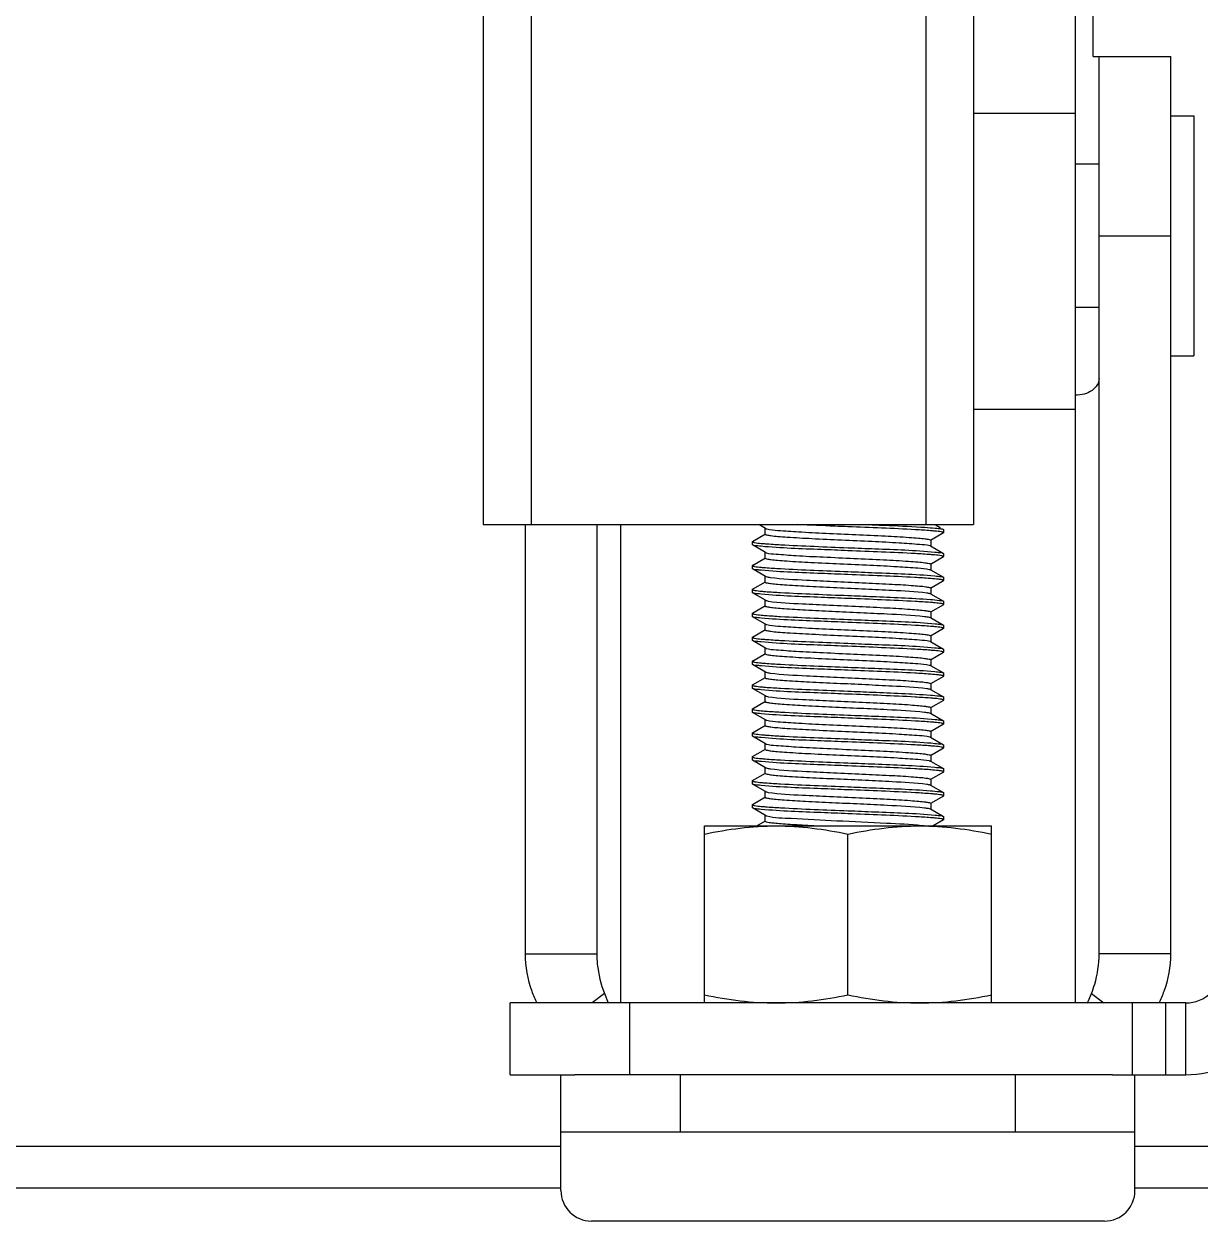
# Model space of a CAD drawing. Extents: x 27938 to 1507990, y 110129 to 923079.
# Drawn here: x 483869 to 484673, y 365595 to 366413 of the extents above; entities that cross this region are included whole.
import ezdxf

# ---------------------------------------------------------------- set-up
doc = ezdxf.new("R2010")
doc.units = 0
doc.header["$LTSCALE"] = 1000
doc.header["$MEASUREMENT"] = 0

msp = doc.modelspace()

# ---------------------------------------------------------------- linework, layer by layer
for p, q in [((484599.92, 366391), (484599.92, 369059.47)), ((484182.87, 368785.73), (484182.87, 366070.82)), ((484215.58, 368785.73), (484215.58, 366070.82)), ((484485.44, 368785.73), (484485.44, 366070.82)), ((484518.15, 368785.73), (484518.15, 366070.82)), ((484587.66, 366632.63), (484587.66, 365743.72)), ((484599.92, 366391), (484653.08, 366391)), ((484604.01, 365777.24), (484604.01, 366391)), ((484653.08, 365777.24), (484653.08, 366391)), ((484518.15, 366352.18), (484587.66, 366352.18)), ((484653.08, 366350.42), (484668.91, 366350.42)), ((484668.91, 366350.42), (484668.91, 366186.25)), ((484604.01, 366317.4), (484587.66, 366317.4)), ((484604.01, 366268.33), (484653.08, 366268.33)), ((484604.01, 366219.27), (484587.66, 366219.27)), ((484653.08, 366186.25), (484668.91, 366186.25)), ((484518.15, 366149.76), (484587.66, 366149.76)), ((484182.87, 366070.82), (484518.15, 366070.82)), ((484211.49, 366070.82), (484211.49, 365777.24)), ((484260.55, 366070.82), (484260.55, 365777.24)), ((484276.91, 365743.72), (484276.91, 366070.82)), ((484375.89, 366068.16), (484371.3, 366070.82)), ((484375.71, 366064.28), (484375.71, 366068.37)), ((484497.55, 366065.12), (484488.67, 366059.98)), ((484491.85, 366070.82), (484495.56, 366068.67)), ((484497.55, 366067.52), (484497.7, 366067.34)), ((484497.55, 366065.12), (484497.7, 366065.3)), ((484497.7, 366067.34), (484497.7, 366065.3)), ((484367.02, 366059.35), (484366.86, 366059.17)), ((484366.86, 366059.17), (484366.86, 366057.12)), ((484367.02, 366056.94), (484366.86, 366057.12)), ((484367.02, 366059.35), (484375.89, 366064.49)), ((484375.89, 366051.81), (484367.02, 366056.94)), ((484488.85, 366060.19), (484488.85, 366056.1)), ((484375.71, 366047.92), (484375.71, 366052.01)), ((484375.89, 366051.81), (484376.22, 366051.66)), ((484488.67, 366056.31), (484497.55, 366051.17)), ((484497.55, 366048.77), (484488.67, 366043.63)), ((484497.55, 366051.17), (484497.7, 366050.99)), ((484497.55, 366048.77), (484497.7, 366048.95)), ((484497.7, 366050.99), (484497.7, 366048.95)), ((484367.02, 366042.99), (484366.86, 366042.81)), ((484366.86, 366042.81), (484366.86, 366040.77)), ((484367.02, 366040.59), (484366.86, 366040.77)), ((484367.02, 366042.99), (484375.89, 366048.13)), ((484375.89, 366035.45), (484367.02, 366040.59)), ((484488.85, 366043.83), (484488.85, 366039.75)), ((484375.71, 366031.57), (484375.71, 366035.66)), ((484488.84, 366033.96), (484488.38, 366034)), ((484488.67, 366039.95), (484497.55, 366034.81)), ((484497.55, 366032.41), (484488.67, 366027.27)), ((484497.55, 366034.81), (484497.7, 366034.63)), ((484497.55, 366032.41), (484497.7, 366032.59)), ((484497.7, 366034.63), (484497.7, 366032.59)), ((484367.02, 366026.64), (484366.86, 366026.46)), ((484366.86, 366026.46), (484366.86, 366024.41)), ((484367.02, 366024.23), (484366.86, 366024.41)), ((484367.02, 366026.64), (484375.89, 366031.78)), ((484375.89, 366019.09), (484367.02, 366024.23)), ((484488.85, 366027.48), (484488.85, 366023.39)), ((484375.71, 366015.21), (484375.71, 366019.3)), ((484488.67, 366023.6), (484497.55, 366018.46)), ((484497.55, 366016.06), (484488.67, 366010.92)), ((484497.55, 366018.46), (484497.7, 366018.28)), ((484497.55, 366016.06), (484497.7, 366016.24)), ((484497.7, 366018.28), (484497.7, 366016.24)), ((484367.02, 366010.28), (484366.86, 366010.1)), ((484366.86, 366010.1), (484366.86, 366008.06)), ((484367.02, 366007.88), (484366.86, 366008.06)), ((484367.02, 366010.28), (484375.89, 366015.42)), ((484375.89, 366002.74), (484367.02, 366007.88)), ((484488.85, 366011.12), (484488.85, 366007.04)), ((484375.71, 365998.86), (484375.71, 366002.95)), ((484488.42, 366007.36), (484488.67, 366007.24)), ((484488.67, 366007.24), (484497.55, 366002.1)), ((484497.55, 365999.7), (484488.67, 365994.56)), ((484497.55, 366002.1), (484497.7, 366001.92)), ((484497.55, 365999.7), (484497.7, 365999.88)), ((484497.7, 366001.92), (484497.7, 365999.88)), ((484367.02, 365993.93), (484366.86, 365993.75)), ((484366.86, 365993.75), (484366.86, 365991.7)), ((484367.02, 365991.52), (484366.86, 365991.7)), ((484367.02, 365993.93), (484375.89, 365999.07)), ((484375.89, 365986.38), (484367.02, 365991.52)), ((484488.85, 365994.77), (484488.85, 365990.68)), ((484375.71, 365982.5), (484375.71, 365986.59)), ((484375.89, 365986.38), (484376.22, 365986.24)), ((484488.67, 365990.89), (484497.55, 365985.75)), ((484497.55, 365983.35), (484488.67, 365978.21)), ((484497.55, 365985.75), (484497.7, 365985.57)), ((484497.55, 365983.35), (484497.7, 365983.53)), ((484497.7, 365985.57), (484497.7, 365983.53)), ((484367.02, 365977.57), (484366.86, 365977.39)), ((484366.86, 365977.39), (484366.86, 365975.35)), ((484367.02, 365975.17), (484366.86, 365975.35)), ((484367.02, 365977.57), (484375.89, 365982.71)), ((484375.89, 365970.03), (484367.02, 365975.17)), ((484488.85, 365978.41), (484488.85, 365974.33)), ((484375.71, 365966.15), (484375.71, 365970.24)), ((484488.84, 365968.54), (484488.38, 365968.58)), ((484488.67, 365974.53), (484497.55, 365969.39)), ((484497.55, 365966.99), (484488.67, 365961.85)), ((484497.55, 365969.39), (484497.7, 365969.21)), ((484497.55, 365966.99), (484497.7, 365967.17)), ((484497.7, 365969.21), (484497.7, 365967.17)), ((484367.02, 365961.22), (484366.86, 365961.04)), ((484366.86, 365961.04), (484366.86, 365958.99)), ((484367.02, 365958.81), (484366.86, 365958.99)), ((484367.02, 365961.22), (484375.89, 365966.35)), ((484375.89, 365953.67), (484367.02, 365958.81)), ((484488.85, 365962.06), (484488.85, 365957.97)), ((484375.71, 365949.79), (484375.71, 365953.88)), ((484488.67, 365958.18), (484497.55, 365953.04)), ((484497.55, 365950.64), (484488.67, 365945.5)), ((484497.55, 365953.04), (484497.7, 365952.86)), ((484497.55, 365950.64), (484497.7, 365950.82)), ((484497.7, 365952.86), (484497.7, 365950.82)), ((484367.02, 365944.86), (484366.86, 365944.68)), ((484366.86, 365944.68), (484366.86, 365942.64)), ((484367.02, 365942.46), (484366.86, 365942.64)), ((484367.02, 365944.86), (484375.89, 365950)), ((484375.89, 365937.32), (484367.02, 365942.46)), ((484488.85, 365945.7), (484488.85, 365941.62)), ((484375.71, 365933.44), (484375.71, 365937.53)), ((484488.42, 365941.94), (484488.67, 365941.82)), ((484488.67, 365941.82), (484497.55, 365936.68)), ((484497.55, 365934.28), (484488.67, 365929.14)), ((484497.55, 365936.68), (484497.7, 365936.5)), ((484497.55, 365934.28), (484497.7, 365934.46)), ((484497.7, 365936.5), (484497.7, 365934.46)), ((484367.02, 365928.51), (484366.86, 365928.33)), ((484366.86, 365928.33), (484366.86, 365926.28)), ((484367.02, 365926.1), (484366.86, 365926.28)), ((484367.02, 365928.51), (484375.89, 365933.64)), ((484375.89, 365920.96), (484367.02, 365926.1)), ((484488.85, 365929.35), (484488.85, 365925.26)), ((484375.71, 365917.08), (484375.71, 365921.17)), ((484375.89, 365920.96), (484376.22, 365920.82)), ((484488.67, 365925.47), (484497.55, 365920.33)), ((484497.55, 365917.93), (484488.67, 365912.79)), ((484497.55, 365920.33), (484497.7, 365920.15)), ((484497.55, 365917.93), (484497.7, 365918.1)), ((484497.7, 365920.15), (484497.7, 365918.1)), ((484367.02, 365912.15), (484366.86, 365911.97)), ((484366.86, 365911.97), (484366.86, 365909.93)), ((484367.02, 365909.75), (484366.86, 365909.93)), ((484367.02, 365912.15), (484375.89, 365917.29)), ((484375.89, 365904.61), (484367.02, 365909.75)), ((484488.85, 365912.99), (484488.85, 365908.91)), ((484375.71, 365900.73), (484375.71, 365904.82)), ((484488.84, 365903.12), (484488.38, 365903.16)), ((484488.67, 365909.11), (484497.55, 365903.97)), ((484497.55, 365901.57), (484488.67, 365896.43)), ((484497.55, 365903.97), (484497.7, 365903.79)), ((484497.55, 365901.57), (484497.7, 365901.75)), ((484497.7, 365903.79), (484497.7, 365901.75)), ((484367.02, 365895.8), (484366.86, 365895.62)), ((484366.86, 365895.62), (484366.86, 365893.57)), ((484367.02, 365893.39), (484366.86, 365893.57)), ((484367.02, 365895.8), (484375.89, 365900.93)), ((484375.89, 365888.25), (484367.02, 365893.39)), ((484488.85, 365896.64), (484488.85, 365892.55)), ((484375.71, 365884.37), (484375.71, 365888.46)), ((484488.67, 365892.76), (484497.55, 365887.62)), ((484497.55, 365885.22), (484488.67, 365880.08)), ((484497.55, 365887.62), (484497.7, 365887.44)), ((484497.55, 365885.22), (484497.7, 365885.39)), ((484497.7, 365887.44), (484497.7, 365885.39)), ((484367.02, 365879.44), (484366.86, 365879.26)), ((484366.86, 365879.26), (484366.86, 365877.22)), ((484367.02, 365877.04), (484366.86, 365877.22)), ((484367.02, 365879.44), (484375.89, 365884.58)), ((484375.89, 365871.9), (484367.02, 365877.04)), ((484488.42, 365876.52), (484488.67, 365876.4)), ((484488.85, 365880.28), (484488.85, 365876.2)), ((484375.71, 365868.02), (484375.71, 365872.11)), ((484488.67, 365876.4), (484497.55, 365871.26)), ((484497.55, 365868.86), (484490.44, 365864.75)), ((484497.55, 365871.26), (484497.7, 365871.08)), ((484497.55, 365868.86), (484497.7, 365869.04)), ((484497.7, 365871.08), (484497.7, 365869.04)), ((484334.15, 365743.72), (484334.15, 365864.75)), ((484334.15, 365864.75), (484530.41, 365864.75)), ((484369.89, 365864.75), (484375.89, 365868.22)), ((484530.41, 365743.72), (484530.41, 365864.75)), ((484432.28, 365749.24), (484432.28, 365859.22)), ((484211.49, 365777.24), (484260.55, 365777.24)), ((484653.08, 365777.24), (484604.01, 365777.24)), ((484265.77, 365750.19), (484257.26, 365743.72)), ((484265.77, 365750.19), (484268.38, 365743.68)), ((484596.18, 365743.67), (484598.79, 365750.19)), ((484598.79, 365750.19), (484607.3, 365743.72)), ((484201.27, 365694.65), (484201.27, 365743.72)), ((484663.3, 365743.72), (484201.27, 365743.72)), ((484283.04, 365694.65), (484283.04, 365743.72)), ((484626.83, 365694.65), (484626.83, 365743.72)), ((484649.57, 365694.65), (484649.57, 365743.72)), ((484663.3, 365694.65), (484663.3, 365743.72)), ((484201.27, 365694.65), (484245.44, 365694.65)), ((484236.02, 365645.59), (484236.02, 365694.65)), ((484236.02, 365615.36), (484236.02, 365694.65)), ((484613.29, 365694.65), (484245.44, 365694.65)), ((484317.8, 365655.42), (484317.8, 365694.65)), ((484546.77, 365655.42), (484546.77, 365694.65)), ((484613.29, 365694.65), (484663.3, 365694.65)), ((484628.54, 365645.59), (484628.54, 365694.65)), ((484628.54, 365615.36), (484628.54, 365694.65)), ((484628.54, 365655.42), (484236.02, 365655.42)), ((484236.02, 365645.59), (478689.42, 365645.59)), ((484841.45, 365645.59), (484628.54, 365645.59)), ((484236.02, 365616.97), (478689.42, 365616.97)), ((484841.45, 365616.97), (484628.54, 365616.97)), ((484607.72, 365594.54), (484256.84, 365594.54))]:
    msp.add_line(p, q)
for centre, radius, start, end in [((484474.71, 365886.46), 180.76, 84.57757, 85.54792), ((484390.28, 366243.18), 185.95, 264.66273, 265.54279), ((484377.45, 366055.24), 3.78, 250.95613, 252.09071), ((484474.35, 365865.79), 185.09, 84.64983, 85.5433), ((484390.08, 366224.36), 183.48, 264.62433, 265.54382), ((484485.75, 366031.71), 8.78, 75.6696, 76.53963), ((484390.62, 366214.5), 190, 264.72681, 265.54051), ((484474.82, 365838.71), 179.44, 84.55144, 85.55335), ((484390.25, 366193.69), 185.52, 264.65689, 265.54292), ((484474.71, 365821.04), 180.76, 84.57757, 85.54792), ((484390.28, 366177.76), 185.95, 264.66273, 265.54279), ((484377.45, 365989.82), 3.78, 250.95613, 252.09071), ((484474.35, 365800.37), 185.09, 84.64983, 85.5433), ((484390.08, 366158.94), 183.48, 264.62433, 265.54382), ((484485.75, 365966.29), 8.78, 75.6696, 76.53963), ((484390.62, 366149.08), 190, 264.72681, 265.54051), ((484474.82, 365773.29), 179.44, 84.55144, 85.55335), ((484390.25, 366128.27), 185.52, 264.65689, 265.54292), ((484474.71, 365755.62), 180.76, 84.57757, 85.54792), ((484390.28, 366112.34), 185.95, 264.66273, 265.54279), ((484377.45, 365924.4), 3.78, 250.95613, 252.09071), ((484474.35, 365734.95), 185.09, 84.64983, 85.5433), ((484390.08, 366093.52), 183.48, 264.62433, 265.54382), ((484485.75, 365900.87), 8.78, 75.6696, 76.53963), ((484390.62, 366083.66), 190, 264.72681, 265.54051), ((484474.82, 365707.87), 179.44, 84.55144, 85.55335), ((484390.25, 366062.85), 185.52, 264.65689, 265.54292), ((484474.71, 365690.2), 180.76, 84.57757, 85.54792), ((484663.3, 365768.25), 24.53, 270, 315), ((484663.3, 365768.25), 73.6, 270, 315), ((484256.84, 365615.36), 20.82, 180, 270), ((484607.72, 365615.36), 20.82, 270, 0)]:
    msp.add_arc(centre, radius, start, end)
for points, knots in [([(484604.01, 366170.85), (484604.01, 366169.32), (484603.01, 366166.03), (484599.2, 366162.26), (484593.85, 366159.84), (484589.76, 366159.29), (484587.66, 366159.29)], [0, 0, 0, 0, 0.209483, 0.444656, 0.71201, 1, 1, 1, 1]), ([(484375.89, 366068.16), (484376, 366068.1), (484376.3, 366067.99), (484376.6, 366067.91), (484376.77, 366067.86)], [0, 0, 0, 0, 0.406881, 1, 1, 1, 1]), ([(484376.77, 366067.86), (484379.27, 366067.27), (484386.57, 366066.76), (484400, 366065.78), (484417.79, 366064.95), (484437.52, 366064.04), (484456.5, 366063.14), (484470.84, 366062.39), (484479.8, 366061.68), (484484.67, 366061.29), (484486.97, 366060.77), (484488.85, 366060.55), (484488.85, 366060.19)], [0, 0, 0, 0, 0.068576, 0.194029, 0.359725, 0.543506, 0.720761, 0.867753, 0.923531, 0.964877, 0.99049, 1, 1, 1, 1]), ([(484432.28, 366069.39), (484429.3, 366069.51), (484417.9, 366069.96), (484406.5, 366070.43), (484398.09, 366070.82)], [0, 0, 0, 0, 0.261917, 1, 1, 1, 1]), ([(484488.75, 366066.68), (484485.28, 366066.95), (484466.47, 366068.09), (484447.64, 366068.78), (484432.28, 366069.39)], [0, 0, 0, 0, 0.184493, 1, 1, 1, 1]), ([(484447.58, 366070.82), (484450.84, 366070.69), (484462.37, 366070.2), (484473.89, 366069.69), (484482.13, 366069.18)], [0, 0, 0, 0, 0.283518, 1, 1, 1, 1]), ([(484482.13, 366069.18), (484483.08, 366069.12), (484486.32, 366068.91), (484489.57, 366068.67), (484491.86, 366068.45)], [0, 0, 0, 0, 0.290406, 1, 1, 1, 1]), ([(484497.03, 366065.67), (484496.76, 366065.75), (484495.03, 366066.1), (484493.27, 366066.27), (484491.8, 366066.42)], [0, 0, 0, 0, 0.160696, 1, 1, 1, 1]), ([(484491.86, 366068.45), (484492.59, 366068.38), (484494.46, 366068.12), (484496.51, 366068.12), (484497.55, 366067.52)], [0, 0, 0, 0, 0.378482, 1, 1, 1, 1]), ([(484497.7, 366065.3), (484497.7, 366065.38), (484497.43, 366065.56), (484497.2, 366065.63), (484497.03, 366065.67)], [0, 0, 0, 0, 0.318595, 1, 1, 1, 1]), ([(484366.86, 366059.17), (484366.86, 366059.08), (484367.17, 366058.89), (484367.42, 366058.82), (484367.61, 366058.77)], [0, 0, 0, 0, 0.314295, 1, 1, 1, 1]), ([(484372.89, 366056), (484372.14, 366056.07), (484370.2, 366056.34), (484368.08, 366056.33), (484367.02, 366056.94)], [0, 0, 0, 0, 0.379133, 1, 1, 1, 1]), ([(484367.61, 366058.77), (484367.9, 366058.7), (484369.68, 366058.35), (484371.48, 366058.17), (484372.99, 366058.03)], [0, 0, 0, 0, 0.163341, 1, 1, 1, 1]), ([(484375.72, 366064.28), (484375.72, 366063.91), (484377.64, 366063.69), (484380, 366063.16), (484384.99, 366062.77), (484394.16, 366062.05), (484408.79, 366061.29), (484428.09, 366060.38), (484448.01, 366059.45), (484465.79, 366058.64), (484478.87, 366057.59), (484485.9, 366057.18), (484488.17, 366056.5)], [0, 0, 0, 0, 0.009703, 0.035887, 0.07813, 0.135078, 0.284815, 0.464601, 0.649729, 0.81476, 0.937049, 1, 1, 1, 1]), ([(484375.83, 366057.79), (484379.3, 366057.52), (484398.1, 366056.38), (484416.93, 366055.69), (484432.28, 366055.08)], [0, 0, 0, 0, 0.184553, 1, 1, 1, 1]), ([(484432.28, 366053.03), (484426.16, 366053.28), (484406.36, 366054.12), (484386.52, 366054.7), (484372.89, 366056)], [0, 0, 0, 0, 0.309073, 1, 1, 1, 1]), ([(484376.29, 366051.64), (484378.48, 366050.93), (484385.43, 366050.57), (484398.39, 366049.48), (484416.16, 366048.69), (484436.13, 366047.75), (484455.53, 366046.84), (484470.26, 366046.07), (484479.49, 366045.35), (484484.53, 366044.96), (484486.9, 366044.42), (484488.85, 366044.2), (484488.85, 366043.83)], [0, 0, 0, 0, 0.061098, 0.182334, 0.347135, 0.532706, 0.713328, 0.863975, 0.921317, 0.963856, 0.990226, 1, 1, 1, 1]), ([(484432.28, 366055.08), (484438.43, 366054.83), (484458.27, 366053.99), (484478.14, 366053.41), (484491.8, 366052.1)], [0, 0, 0, 0, 0.309586, 1, 1, 1, 1]), ([(484488.73, 366050.32), (484485.27, 366050.6), (484466.46, 366051.73), (484447.63, 366052.42), (484432.28, 366053.03)], [0, 0, 0, 0, 0.184541, 1, 1, 1, 1]), ([(484488.17, 366056.5), (484488.27, 366056.48), (484488.44, 366056.42), (484488.6, 366056.35), (484488.67, 366056.31)], [0, 0, 0, 0, 0.569522, 1, 1, 1, 1]), ([(484496.98, 366049.33), (484496.69, 366049.41), (484494.92, 366049.76), (484493.12, 366049.94), (484491.61, 366050.08)], [0, 0, 0, 0, 0.16229, 1, 1, 1, 1]), ([(484491.8, 366052.1), (484492.53, 366052.03), (484494.43, 366051.77), (484496.5, 366051.77), (484497.55, 366051.17)], [0, 0, 0, 0, 0.378727, 1, 1, 1, 1]), ([(484497.7, 366048.95), (484497.7, 366049.03), (484497.41, 366049.22), (484497.16, 366049.28), (484496.98, 366049.33)], [0, 0, 0, 0, 0.315177, 1, 1, 1, 1]), ([(484366.86, 366042.81), (484366.86, 366042.73), (484367.12, 366042.55), (484367.35, 366042.49), (484367.51, 366042.44)], [0, 0, 0, 0, 0.319254, 1, 1, 1, 1]), ([(484373.16, 366039.62), (484372.37, 366039.69), (484370.35, 366039.97), (484368.13, 366039.94), (484367.02, 366040.59)], [0, 0, 0, 0, 0.380051, 1, 1, 1, 1]), ([(484367.51, 366042.44), (484367.79, 366042.37), (484369.57, 366042), (484371.37, 366041.83), (484372.89, 366041.69)], [0, 0, 0, 0, 0.159053, 1, 1, 1, 1]), ([(484375.72, 366047.92), (484375.71, 366047.57), (484377.59, 366047.34), (484379.89, 366046.82), (484384.77, 366046.43), (484393.73, 366045.73), (484408.07, 366044.97), (484427.05, 366044.07), (484446.79, 366043.16), (484464.58, 366042.33), (484478, 366041.36), (484485.3, 366040.85), (484487.79, 366040.25)], [0, 0, 0, 0, 0.009517, 0.035128, 0.076492, 0.132277, 0.279305, 0.456588, 0.640385, 0.806077, 0.931494, 1, 1, 1, 1]), ([(484375.82, 366041.43), (484379.29, 366041.16), (484398.1, 366040.02), (484416.93, 366039.33), (484432.28, 366038.72)], [0, 0, 0, 0, 0.184509, 1, 1, 1, 1]), ([(484487.92, 366040.22), (484488.07, 366040.18), (484488.33, 366040.11), (484488.57, 366040.01), (484488.67, 366039.95)], [0, 0, 0, 0, 0.585672, 1, 1, 1, 1]), ([(484432.28, 366036.68), (484426.21, 366036.92), (484406.5, 366037.76), (484386.76, 366038.35), (484373.16, 366039.62)], [0, 0, 0, 0, 0.307895, 1, 1, 1, 1]), ([(484375.89, 366035.45), (484376.03, 366035.37), (484377.08, 366035.01), (484378.18, 366034.88), (484379.13, 366034.75)], [0, 0, 0, 0, 0.140461, 1, 1, 1, 1]), ([(484379.13, 366034.75), (484387.36, 366033.64), (484401.86, 366033.08), (484422.85, 366031.98), (484441.72, 366031.15), (484459.4, 366030.28), (484472.56, 366029.56), (484480.7, 366028.89), (484485.09, 366028.52), (484487.18, 366028.04), (484488.85, 366027.8), (484488.85, 366027.48)], [0, 0, 0, 0, 0.226556, 0.394464, 0.573122, 0.741029, 0.877994, 0.929534, 0.967621, 0.99116, 1, 1, 1, 1]), ([(484432.28, 366038.72), (484438.39, 366038.48), (484458.17, 366037.64), (484477.98, 366037.05), (484491.61, 366035.77)], [0, 0, 0, 0, 0.308784, 1, 1, 1, 1]), ([(484488.38, 366034), (484484.91, 366034.27), (484466.22, 366035.39), (484447.51, 366036.07), (484432.28, 366036.68)], [0, 0, 0, 0, 0.186017, 1, 1, 1, 1]), ([(484495.45, 366033.28), (484495.03, 366033.34), (484492.83, 366033.63), (484490.63, 366033.82), (484488.84, 366033.96)], [0, 0, 0, 0, 0.190958, 1, 1, 1, 1]), ([(484491.61, 366035.77), (484492.37, 366035.7), (484494.33, 366035.42), (484496.47, 366035.44), (484497.55, 366034.81)], [0, 0, 0, 0, 0.379378, 1, 1, 1, 1]), ([(484497.7, 366032.59), (484497.7, 366032.66), (484496.94, 366033.21), (484496.16, 366033.17), (484495.45, 366033.28)], [0, 0, 0, 0, 0.092798, 1, 1, 1, 1]), ([(484366.86, 366026.46), (484366.86, 366026.36), (484367.18, 366026.17), (484367.43, 366026.11), (484367.63, 366026.06)], [0, 0, 0, 0, 0.312916, 1, 1, 1, 1]), ([(484372.97, 366023.28), (484372.21, 366023.35), (484370.25, 366023.63), (484368.1, 366023.61), (484367.02, 366024.23)], [0, 0, 0, 0, 0.379419, 1, 1, 1, 1]), ([(484367.63, 366026.06), (484367.93, 366025.98), (484369.75, 366025.62), (484371.61, 366025.45), (484373.16, 366025.31)], [0, 0, 0, 0, 0.163149, 1, 1, 1, 1]), ([(484375.71, 366031.57), (484375.71, 366031.55), (484375.72, 366031.51), (484375.74, 366031.48), (484375.76, 366031.47)], [0, 0, 0, 0, 0.463467, 1, 1, 1, 1]), ([(484375.76, 366031.47), (484376.04, 366031.13), (484377.63, 366030.95), (484380.38, 366030.43), (484384.93, 366030.06), (484393.55, 366029.39), (484406.98, 366028.67), (484424.93, 366027.8), (484443.78, 366026.98), (484464.28, 366025.86), (484478.31, 366025.38), (484486.15, 366024.2)], [0, 0, 0, 0, 0.011937, 0.038615, 0.07957, 0.133598, 0.274096, 0.443272, 0.620779, 0.785256, 1, 1, 1, 1]), ([(484375.85, 366025.08), (484379.31, 366024.8), (484398.12, 366023.67), (484416.94, 366022.98), (484432.28, 366022.37)], [0, 0, 0, 0, 0.184619, 1, 1, 1, 1]), ([(484486.15, 366024.2), (484486.45, 366024.15), (484487.3, 366024), (484488.18, 366023.88), (484488.67, 366023.6)], [0, 0, 0, 0, 0.353551, 1, 1, 1, 1]), ([(484432.28, 366020.32), (484426.18, 366020.57), (484406.4, 366021.41), (484386.6, 366021.99), (484372.97, 366023.28)], [0, 0, 0, 0, 0.308711, 1, 1, 1, 1]), ([(484375.89, 366019.09), (484376.11, 366018.97), (484376.75, 366018.79), (484377.38, 366018.66), (484377.79, 366018.6)], [0, 0, 0, 0, 0.374139, 1, 1, 1, 1]), ([(484377.79, 366018.6), (484385.5, 366017.27), (484399.59, 366016.91), (484420.29, 366015.72), (484439.63, 366014.89), (484457.96, 366014), (484471.71, 366013.26), (484480.26, 366012.58), (484484.89, 366012.19), (484487.07, 366011.7), (484488.85, 366011.46), (484488.85, 366011.12)], [0, 0, 0, 0, 0.210773, 0.377666, 0.558838, 0.731273, 0.873076, 0.926648, 0.966309, 0.990838, 1, 1, 1, 1]), ([(484432.28, 366022.37), (484437.88, 366022.15), (484456.67, 366021.37), (484475.48, 366020.7), (484488.65, 366019.67)], [0, 0, 0, 0, 0.297814, 1, 1, 1, 1]), ([(484488.74, 366017.61), (484485.27, 366017.89), (484466.46, 366019.02), (484447.63, 366019.71), (484432.28, 366020.32)], [0, 0, 0, 0, 0.184504, 1, 1, 1, 1]), ([(484488.65, 366019.67), (484490.69, 366019.51), (484493.59, 366019.1), (484496.73, 366018.93), (484497.55, 366018.46)], [0, 0, 0, 0, 0.683777, 1, 1, 1, 1]), ([(484497.04, 366016.61), (484496.77, 366016.68), (484495.06, 366017.04), (484493.32, 366017.2), (484491.86, 366017.34)], [0, 0, 0, 0, 0.160861, 1, 1, 1, 1]), ([(484497.7, 366016.24), (484497.7, 366016.32), (484497.43, 366016.5), (484497.21, 366016.56), (484497.04, 366016.61)], [0, 0, 0, 0, 0.319044, 1, 1, 1, 1]), ([(484366.86, 366010.1), (484366.86, 366010.02), (484367.13, 366009.84), (484367.36, 366009.78), (484367.53, 366009.73)], [0, 0, 0, 0, 0.318137, 1, 1, 1, 1]), ([(484372.99, 366006.92), (484372.22, 366006.99), (484370.25, 366007.27), (484368.1, 366007.25), (484367.02, 366007.88)], [0, 0, 0, 0, 0.379512, 1, 1, 1, 1]), ([(484367.53, 366009.73), (484367.81, 366009.65), (484369.61, 366009.28), (484371.44, 366009.11), (484372.97, 366008.97)], [0, 0, 0, 0, 0.159502, 1, 1, 1, 1]), ([(484375.71, 366015.21), (484375.72, 366014.9), (484377.34, 366014.65), (484379.37, 366014.19), (484383.64, 366013.82), (484391.59, 366013.16), (484404.45, 366012.45), (484421.8, 366011.59), (484440.43, 366010.77), (484461.51, 366009.69), (484476.18, 366009.08), (484484.65, 366008.05)], [0, 0, 0, 0, 0.008683, 0.031763, 0.069103, 0.119686, 0.254361, 0.420111, 0.597552, 0.765912, 1, 1, 1, 1]), ([(484375.83, 366008.72), (484379.3, 366008.45), (484398.1, 366007.31), (484416.93, 366006.62), (484432.28, 366006.01)], [0, 0, 0, 0, 0.184538, 1, 1, 1, 1]), ([(484484.65, 366008.05), (484485.08, 366007.99), (484486.35, 366007.82), (484487.63, 366007.65), (484488.42, 366007.36)], [0, 0, 0, 0, 0.341642, 1, 1, 1, 1]), ([(484432.28, 366003.97), (484426.18, 366004.21), (484406.41, 366005.05), (484386.61, 366005.64), (484372.99, 366006.92)], [0, 0, 0, 0, 0.308641, 1, 1, 1, 1]), ([(484375.89, 366002.74), (484376, 366002.68), (484376.3, 366002.57), (484376.6, 366002.48), (484376.77, 366002.44)], [0, 0, 0, 0, 0.406881, 1, 1, 1, 1]), ([(484376.77, 366002.44), (484379.27, 366001.85), (484386.57, 366001.34), (484400, 366000.36), (484417.79, 365999.53), (484437.52, 365998.62), (484456.5, 365997.72), (484470.84, 365996.97), (484479.8, 365996.26), (484484.67, 365995.87), (484486.97, 365995.35), (484488.85, 365995.13), (484488.85, 365994.77)], [0, 0, 0, 0, 0.068576, 0.194029, 0.359725, 0.543506, 0.720761, 0.867753, 0.923531, 0.964877, 0.99049, 1, 1, 1, 1]), ([(484432.28, 366006.01), (484438.44, 366005.77), (484458.3, 366004.92), (484478.2, 366004.35), (484491.86, 366003.03)], [0, 0, 0, 0, 0.309919, 1, 1, 1, 1]), ([(484488.75, 366001.26), (484485.28, 366001.53), (484466.47, 366002.67), (484447.64, 366003.36), (484432.28, 366003.97)], [0, 0, 0, 0, 0.184493, 1, 1, 1, 1]), ([(484497.03, 366000.25), (484496.76, 366000.33), (484495.03, 366000.68), (484493.27, 366000.85), (484491.8, 366000.99)], [0, 0, 0, 0, 0.160696, 1, 1, 1, 1]), ([(484491.86, 366003.03), (484492.59, 366002.96), (484494.46, 366002.7), (484496.51, 366002.7), (484497.55, 366002.1)], [0, 0, 0, 0, 0.378482, 1, 1, 1, 1]), ([(484497.7, 365999.88), (484497.7, 365999.96), (484497.43, 366000.14), (484497.2, 366000.21), (484497.03, 366000.25)], [0, 0, 0, 0, 0.318595, 1, 1, 1, 1]), ([(484366.86, 365993.75), (484366.86, 365993.65), (484367.17, 365993.47), (484367.42, 365993.4), (484367.61, 365993.35)], [0, 0, 0, 0, 0.314295, 1, 1, 1, 1]), ([(484372.89, 365990.58), (484372.14, 365990.65), (484370.2, 365990.92), (484368.08, 365990.91), (484367.02, 365991.52)], [0, 0, 0, 0, 0.379133, 1, 1, 1, 1]), ([(484367.61, 365993.35), (484367.9, 365993.28), (484369.68, 365992.93), (484371.48, 365992.75), (484372.99, 365992.61)], [0, 0, 0, 0, 0.163341, 1, 1, 1, 1]), ([(484375.72, 365998.86), (484375.72, 365998.49), (484377.64, 365998.27), (484380, 365997.74), (484384.99, 365997.35), (484394.16, 365996.63), (484408.79, 365995.87), (484428.09, 365994.96), (484448.01, 365994.03), (484465.79, 365993.22), (484478.87, 365992.17), (484485.9, 365991.76), (484488.17, 365991.08)], [0, 0, 0, 0, 0.009703, 0.035887, 0.07813, 0.135078, 0.284815, 0.464601, 0.649729, 0.81476, 0.937049, 1, 1, 1, 1]), ([(484375.83, 365992.37), (484379.3, 365992.1), (484398.1, 365990.96), (484416.93, 365990.27), (484432.28, 365989.66)], [0, 0, 0, 0, 0.184553, 1, 1, 1, 1]), ([(484488.17, 365991.08), (484488.27, 365991.06), (484488.44, 365991), (484488.6, 365990.93), (484488.67, 365990.89)], [0, 0, 0, 0, 0.569522, 1, 1, 1, 1]), ([(484432.28, 365987.61), (484426.16, 365987.86), (484406.36, 365988.7), (484386.52, 365989.28), (484372.89, 365990.58)], [0, 0, 0, 0, 0.309073, 1, 1, 1, 1]), ([(484376.29, 365986.22), (484378.48, 365985.51), (484385.43, 365985.15), (484398.39, 365984.06), (484416.16, 365983.27), (484436.13, 365982.33), (484455.53, 365981.42), (484470.26, 365980.65), (484479.49, 365979.93), (484484.53, 365979.54), (484486.9, 365979), (484488.85, 365978.78), (484488.85, 365978.41)], [0, 0, 0, 0, 0.061098, 0.182334, 0.347135, 0.532706, 0.713328, 0.863975, 0.921317, 0.963856, 0.990226, 1, 1, 1, 1]), ([(484432.28, 365989.66), (484438.43, 365989.41), (484458.27, 365988.57), (484478.14, 365987.99), (484491.8, 365986.68)], [0, 0, 0, 0, 0.309586, 1, 1, 1, 1]), ([(484488.73, 365984.9), (484485.27, 365985.18), (484466.46, 365986.31), (484447.63, 365987), (484432.28, 365987.61)], [0, 0, 0, 0, 0.184541, 1, 1, 1, 1]), ([(484496.98, 365983.91), (484496.69, 365983.99), (484494.92, 365984.34), (484493.12, 365984.52), (484491.61, 365984.66)], [0, 0, 0, 0, 0.16229, 1, 1, 1, 1]), ([(484491.8, 365986.68), (484492.53, 365986.61), (484494.43, 365986.35), (484496.5, 365986.35), (484497.55, 365985.75)], [0, 0, 0, 0, 0.378727, 1, 1, 1, 1]), ([(484497.7, 365983.53), (484497.7, 365983.61), (484497.41, 365983.8), (484497.16, 365983.86), (484496.98, 365983.91)], [0, 0, 0, 0, 0.315177, 1, 1, 1, 1]), ([(484366.86, 365977.39), (484366.86, 365977.31), (484367.12, 365977.13), (484367.35, 365977.07), (484367.51, 365977.02)], [0, 0, 0, 0, 0.319254, 1, 1, 1, 1]), ([(484373.16, 365974.2), (484372.37, 365974.27), (484370.35, 365974.55), (484368.13, 365974.52), (484367.02, 365975.17)], [0, 0, 0, 0, 0.380051, 1, 1, 1, 1]), ([(484367.51, 365977.02), (484367.79, 365976.95), (484369.57, 365976.58), (484371.37, 365976.41), (484372.89, 365976.27)], [0, 0, 0, 0, 0.159053, 1, 1, 1, 1]), ([(484375.72, 365982.5), (484375.71, 365982.15), (484377.59, 365981.92), (484379.89, 365981.4), (484384.77, 365981.01), (484393.73, 365980.31), (484408.07, 365979.55), (484427.05, 365978.65), (484446.79, 365977.74), (484464.58, 365976.91), (484478, 365975.94), (484485.3, 365975.43), (484487.79, 365974.83)], [0, 0, 0, 0, 0.009517, 0.035128, 0.076492, 0.132277, 0.279305, 0.456588, 0.640385, 0.806077, 0.931494, 1, 1, 1, 1]), ([(484375.82, 365976.01), (484379.29, 365975.74), (484398.1, 365974.6), (484416.93, 365973.91), (484432.28, 365973.3)], [0, 0, 0, 0, 0.184509, 1, 1, 1, 1]), ([(484487.92, 365974.8), (484488.07, 365974.76), (484488.33, 365974.69), (484488.57, 365974.59), (484488.67, 365974.53)], [0, 0, 0, 0, 0.585672, 1, 1, 1, 1]), ([(484432.28, 365971.26), (484426.21, 365971.5), (484406.5, 365972.34), (484386.76, 365972.93), (484373.16, 365974.2)], [0, 0, 0, 0, 0.307895, 1, 1, 1, 1]), ([(484375.89, 365970.03), (484376.03, 365969.95), (484377.08, 365969.59), (484378.18, 365969.45), (484379.13, 365969.33)], [0, 0, 0, 0, 0.140461, 1, 1, 1, 1]), ([(484379.13, 365969.33), (484387.36, 365968.22), (484401.86, 365967.66), (484422.85, 365966.56), (484441.72, 365965.73), (484459.4, 365964.86), (484472.56, 365964.14), (484480.7, 365963.47), (484485.09, 365963.1), (484487.18, 365962.62), (484488.85, 365962.38), (484488.85, 365962.06)], [0, 0, 0, 0, 0.226556, 0.394464, 0.573122, 0.741029, 0.877994, 0.929534, 0.967621, 0.99116, 1, 1, 1, 1]), ([(484432.28, 365973.3), (484438.39, 365973.06), (484458.17, 365972.22), (484477.98, 365971.63), (484491.61, 365970.35)], [0, 0, 0, 0, 0.308784, 1, 1, 1, 1]), ([(484488.38, 365968.58), (484484.91, 365968.85), (484466.22, 365969.97), (484447.51, 365970.65), (484432.28, 365971.26)], [0, 0, 0, 0, 0.186017, 1, 1, 1, 1]), ([(484495.45, 365967.86), (484495.03, 365967.92), (484492.83, 365968.21), (484490.63, 365968.4), (484488.84, 365968.54)], [0, 0, 0, 0, 0.190958, 1, 1, 1, 1]), ([(484491.61, 365970.35), (484492.37, 365970.28), (484494.33, 365970), (484496.47, 365970.02), (484497.55, 365969.39)], [0, 0, 0, 0, 0.379378, 1, 1, 1, 1]), ([(484497.7, 365967.17), (484497.7, 365967.24), (484496.94, 365967.79), (484496.16, 365967.75), (484495.45, 365967.86)], [0, 0, 0, 0, 0.092798, 1, 1, 1, 1]), ([(484366.86, 365961.04), (484366.86, 365960.94), (484367.18, 365960.75), (484367.43, 365960.69), (484367.63, 365960.64)], [0, 0, 0, 0, 0.312916, 1, 1, 1, 1]), ([(484372.97, 365957.86), (484372.21, 365957.93), (484370.25, 365958.21), (484368.1, 365958.19), (484367.02, 365958.81)], [0, 0, 0, 0, 0.379419, 1, 1, 1, 1]), ([(484367.63, 365960.64), (484367.93, 365960.56), (484369.75, 365960.2), (484371.61, 365960.03), (484373.16, 365959.89)], [0, 0, 0, 0, 0.163149, 1, 1, 1, 1]), ([(484375.71, 365966.15), (484375.71, 365966.13), (484375.72, 365966.09), (484375.74, 365966.06), (484375.76, 365966.05)], [0, 0, 0, 0, 0.463467, 1, 1, 1, 1]), ([(484375.76, 365966.05), (484376.04, 365965.71), (484377.63, 365965.53), (484380.38, 365965.01), (484384.93, 365964.64), (484393.55, 365963.97), (484406.98, 365963.25), (484424.93, 365962.38), (484443.78, 365961.56), (484464.28, 365960.44), (484478.31, 365959.96), (484486.15, 365958.78)], [0, 0, 0, 0, 0.011937, 0.038615, 0.07957, 0.133598, 0.274096, 0.443272, 0.620779, 0.785256, 1, 1, 1, 1]), ([(484375.85, 365959.66), (484379.31, 365959.38), (484398.12, 365958.25), (484416.94, 365957.56), (484432.28, 365956.95)], [0, 0, 0, 0, 0.184619, 1, 1, 1, 1]), ([(484486.15, 365958.78), (484486.45, 365958.73), (484487.3, 365958.58), (484488.18, 365958.46), (484488.67, 365958.18)], [0, 0, 0, 0, 0.353551, 1, 1, 1, 1]), ([(484432.28, 365954.9), (484426.18, 365955.15), (484406.4, 365955.99), (484386.6, 365956.57), (484372.97, 365957.86)], [0, 0, 0, 0, 0.308711, 1, 1, 1, 1]), ([(484375.89, 365953.67), (484376.11, 365953.55), (484376.75, 365953.37), (484377.38, 365953.24), (484377.79, 365953.17)], [0, 0, 0, 0, 0.374139, 1, 1, 1, 1]), ([(484377.79, 365953.17), (484385.5, 365951.85), (484399.59, 365951.49), (484420.29, 365950.3), (484439.63, 365949.47), (484457.96, 365948.58), (484471.71, 365947.84), (484480.26, 365947.16), (484484.89, 365946.77), (484487.07, 365946.28), (484488.85, 365946.04), (484488.85, 365945.7)], [0, 0, 0, 0, 0.210773, 0.377666, 0.558838, 0.731273, 0.873076, 0.926648, 0.966309, 0.990838, 1, 1, 1, 1]), ([(484432.28, 365956.95), (484437.88, 365956.73), (484456.67, 365955.95), (484475.48, 365955.28), (484488.65, 365954.25)], [0, 0, 0, 0, 0.297814, 1, 1, 1, 1]), ([(484488.74, 365952.19), (484485.27, 365952.47), (484466.46, 365953.6), (484447.63, 365954.29), (484432.28, 365954.9)], [0, 0, 0, 0, 0.184504, 1, 1, 1, 1]), ([(484488.65, 365954.25), (484490.69, 365954.09), (484493.59, 365953.68), (484496.73, 365953.51), (484497.55, 365953.04)], [0, 0, 0, 0, 0.683777, 1, 1, 1, 1]), ([(484497.04, 365951.19), (484496.77, 365951.26), (484495.06, 365951.61), (484493.32, 365951.78), (484491.86, 365951.92)], [0, 0, 0, 0, 0.160861, 1, 1, 1, 1]), ([(484497.7, 365950.82), (484497.7, 365950.9), (484497.43, 365951.08), (484497.21, 365951.14), (484497.04, 365951.19)], [0, 0, 0, 0, 0.319044, 1, 1, 1, 1]), ([(484366.86, 365944.68), (484366.86, 365944.6), (484367.13, 365944.42), (484367.36, 365944.36), (484367.53, 365944.31)], [0, 0, 0, 0, 0.318137, 1, 1, 1, 1]), ([(484372.99, 365941.5), (484372.22, 365941.57), (484370.25, 365941.85), (484368.1, 365941.83), (484367.02, 365942.46)], [0, 0, 0, 0, 0.379512, 1, 1, 1, 1]), ([(484367.53, 365944.31), (484367.81, 365944.23), (484369.61, 365943.86), (484371.44, 365943.69), (484372.97, 365943.55)], [0, 0, 0, 0, 0.159502, 1, 1, 1, 1]), ([(484375.71, 365949.79), (484375.72, 365949.48), (484377.34, 365949.23), (484379.37, 365948.77), (484383.64, 365948.4), (484391.59, 365947.74), (484404.45, 365947.03), (484421.8, 365946.17), (484440.43, 365945.35), (484461.51, 365944.27), (484476.18, 365943.65), (484484.65, 365942.62)], [0, 0, 0, 0, 0.008683, 0.031763, 0.069103, 0.119686, 0.254361, 0.420111, 0.597552, 0.765912, 1, 1, 1, 1]), ([(484375.83, 365943.3), (484379.3, 365943.03), (484398.1, 365941.89), (484416.93, 365941.2), (484432.28, 365940.59)], [0, 0, 0, 0, 0.184538, 1, 1, 1, 1]), ([(484484.65, 365942.62), (484485.08, 365942.57), (484486.35, 365942.39), (484487.63, 365942.23), (484488.42, 365941.94)], [0, 0, 0, 0, 0.341642, 1, 1, 1, 1]), ([(484432.28, 365938.55), (484426.18, 365938.79), (484406.41, 365939.63), (484386.61, 365940.22), (484372.99, 365941.5)], [0, 0, 0, 0, 0.308641, 1, 1, 1, 1]), ([(484375.89, 365937.32), (484376, 365937.26), (484376.3, 365937.14), (484376.6, 365937.06), (484376.77, 365937.02)], [0, 0, 0, 0, 0.406881, 1, 1, 1, 1]), ([(484376.77, 365937.02), (484379.27, 365936.42), (484386.57, 365935.92), (484400, 365934.94), (484417.79, 365934.11), (484437.52, 365933.2), (484456.5, 365932.3), (484470.84, 365931.55), (484479.8, 365930.84), (484484.67, 365930.45), (484486.97, 365929.93), (484488.85, 365929.71), (484488.85, 365929.35)], [0, 0, 0, 0, 0.068576, 0.194029, 0.359725, 0.543506, 0.720761, 0.867753, 0.923531, 0.964877, 0.99049, 1, 1, 1, 1]), ([(484432.28, 365940.59), (484438.44, 365940.35), (484458.3, 365939.5), (484478.2, 365938.93), (484491.86, 365937.61)], [0, 0, 0, 0, 0.309919, 1, 1, 1, 1]), ([(484488.75, 365935.84), (484485.28, 365936.11), (484466.47, 365937.25), (484447.64, 365937.94), (484432.28, 365938.55)], [0, 0, 0, 0, 0.184493, 1, 1, 1, 1]), ([(484497.03, 365934.83), (484496.76, 365934.91), (484495.03, 365935.26), (484493.27, 365935.43), (484491.8, 365935.57)], [0, 0, 0, 0, 0.160696, 1, 1, 1, 1]), ([(484491.86, 365937.61), (484492.59, 365937.54), (484494.46, 365937.28), (484496.51, 365937.28), (484497.55, 365936.68)], [0, 0, 0, 0, 0.378482, 1, 1, 1, 1]), ([(484497.7, 365934.46), (484497.7, 365934.54), (484497.43, 365934.72), (484497.2, 365934.79), (484497.03, 365934.83)], [0, 0, 0, 0, 0.318595, 1, 1, 1, 1]), ([(484366.86, 365928.33), (484366.86, 365928.23), (484367.17, 365928.05), (484367.42, 365927.98), (484367.61, 365927.93)], [0, 0, 0, 0, 0.314295, 1, 1, 1, 1]), ([(484372.89, 365925.16), (484372.14, 365925.23), (484370.2, 365925.5), (484368.08, 365925.49), (484367.02, 365926.1)], [0, 0, 0, 0, 0.379133, 1, 1, 1, 1]), ([(484367.61, 365927.93), (484367.9, 365927.86), (484369.68, 365927.51), (484371.48, 365927.33), (484372.99, 365927.19)], [0, 0, 0, 0, 0.163341, 1, 1, 1, 1]), ([(484375.72, 365933.44), (484375.72, 365933.07), (484377.64, 365932.85), (484380, 365932.32), (484384.99, 365931.93), (484394.16, 365931.21), (484408.79, 365930.45), (484428.09, 365929.54), (484448.01, 365928.61), (484465.79, 365927.8), (484478.87, 365926.75), (484485.9, 365926.34), (484488.17, 365925.66)], [0, 0, 0, 0, 0.009703, 0.035887, 0.07813, 0.135078, 0.284815, 0.464601, 0.649729, 0.81476, 0.937049, 1, 1, 1, 1]), ([(484375.83, 365926.95), (484379.3, 365926.67), (484398.1, 365925.54), (484416.93, 365924.85), (484432.28, 365924.24)], [0, 0, 0, 0, 0.184553, 1, 1, 1, 1]), ([(484488.17, 365925.66), (484488.27, 365925.63), (484488.44, 365925.58), (484488.6, 365925.51), (484488.67, 365925.47)], [0, 0, 0, 0, 0.569522, 1, 1, 1, 1]), ([(484432.28, 365922.19), (484426.16, 365922.44), (484406.36, 365923.28), (484386.52, 365923.86), (484372.89, 365925.16)], [0, 0, 0, 0, 0.309073, 1, 1, 1, 1]), ([(484376.29, 365920.8), (484378.48, 365920.09), (484385.43, 365919.73), (484398.39, 365918.64), (484416.16, 365917.85), (484436.13, 365916.91), (484455.53, 365915.99), (484470.26, 365915.23), (484479.49, 365914.51), (484484.53, 365914.12), (484486.9, 365913.58), (484488.85, 365913.36), (484488.85, 365912.99)], [0, 0, 0, 0, 0.061098, 0.182334, 0.347135, 0.532706, 0.713328, 0.863975, 0.921317, 0.963856, 0.990226, 1, 1, 1, 1]), ([(484432.28, 365924.24), (484438.43, 365923.99), (484458.27, 365923.14), (484478.14, 365922.57), (484491.8, 365921.26)], [0, 0, 0, 0, 0.309586, 1, 1, 1, 1]), ([(484488.73, 365919.48), (484485.27, 365919.76), (484466.46, 365920.89), (484447.63, 365921.58), (484432.28, 365922.19)], [0, 0, 0, 0, 0.184541, 1, 1, 1, 1]), ([(484496.98, 365918.49), (484496.69, 365918.57), (484494.92, 365918.92), (484493.12, 365919.09), (484491.61, 365919.24)], [0, 0, 0, 0, 0.16229, 1, 1, 1, 1]), ([(484491.8, 365921.26), (484492.53, 365921.19), (484494.43, 365920.92), (484496.5, 365920.93), (484497.55, 365920.33)], [0, 0, 0, 0, 0.378727, 1, 1, 1, 1]), ([(484497.7, 365918.1), (484497.7, 365918.19), (484497.41, 365918.38), (484497.16, 365918.44), (484496.98, 365918.49)], [0, 0, 0, 0, 0.315177, 1, 1, 1, 1]), ([(484366.86, 365911.97), (484366.86, 365911.89), (484367.12, 365911.71), (484367.35, 365911.65), (484367.51, 365911.6)], [0, 0, 0, 0, 0.319254, 1, 1, 1, 1]), ([(484373.16, 365908.78), (484372.37, 365908.85), (484370.35, 365909.13), (484368.13, 365909.1), (484367.02, 365909.75)], [0, 0, 0, 0, 0.380051, 1, 1, 1, 1]), ([(484367.51, 365911.6), (484367.79, 365911.53), (484369.57, 365911.16), (484371.37, 365910.99), (484372.89, 365910.85)], [0, 0, 0, 0, 0.159053, 1, 1, 1, 1]), ([(484375.72, 365917.08), (484375.71, 365916.73), (484377.59, 365916.5), (484379.89, 365915.98), (484384.77, 365915.59), (484393.73, 365914.89), (484408.07, 365914.13), (484427.05, 365913.23), (484446.79, 365912.32), (484464.58, 365911.49), (484478, 365910.52), (484485.3, 365910.01), (484487.79, 365909.41)], [0, 0, 0, 0, 0.009517, 0.035128, 0.076492, 0.132277, 0.279305, 0.456588, 0.640385, 0.806077, 0.931494, 1, 1, 1, 1]), ([(484375.82, 365910.59), (484379.29, 365910.32), (484398.1, 365909.18), (484416.93, 365908.49), (484432.28, 365907.88)], [0, 0, 0, 0, 0.184509, 1, 1, 1, 1]), ([(484487.92, 365909.38), (484488.07, 365909.34), (484488.33, 365909.27), (484488.57, 365909.17), (484488.67, 365909.11)], [0, 0, 0, 0, 0.585672, 1, 1, 1, 1]), ([(484432.28, 365905.84), (484426.21, 365906.08), (484406.5, 365906.92), (484386.76, 365907.51), (484373.16, 365908.78)], [0, 0, 0, 0, 0.307895, 1, 1, 1, 1]), ([(484375.89, 365904.61), (484376.03, 365904.53), (484377.08, 365904.17), (484378.18, 365904.03), (484379.13, 365903.91)], [0, 0, 0, 0, 0.140461, 1, 1, 1, 1]), ([(484379.13, 365903.91), (484387.36, 365902.8), (484401.86, 365902.24), (484422.85, 365901.14), (484441.72, 365900.31), (484459.4, 365899.44), (484472.56, 365898.72), (484480.7, 365898.05), (484485.09, 365897.68), (484487.18, 365897.2), (484488.85, 365896.96), (484488.85, 365896.64)], [0, 0, 0, 0, 0.226556, 0.394464, 0.573122, 0.741029, 0.877994, 0.929534, 0.967621, 0.99116, 1, 1, 1, 1]), ([(484432.28, 365907.88), (484438.39, 365907.64), (484458.17, 365906.8), (484477.98, 365906.21), (484491.61, 365904.93)], [0, 0, 0, 0, 0.308784, 1, 1, 1, 1]), ([(484488.38, 365903.16), (484484.91, 365903.43), (484466.22, 365904.55), (484447.51, 365905.23), (484432.28, 365905.84)], [0, 0, 0, 0, 0.186017, 1, 1, 1, 1]), ([(484495.45, 365902.44), (484495.03, 365902.5), (484492.83, 365902.79), (484490.63, 365902.98), (484488.84, 365903.12)], [0, 0, 0, 0, 0.190958, 1, 1, 1, 1]), ([(484491.61, 365904.93), (484492.37, 365904.85), (484494.33, 365904.58), (484496.47, 365904.6), (484497.55, 365903.97)], [0, 0, 0, 0, 0.379378, 1, 1, 1, 1]), ([(484497.7, 365901.75), (484497.7, 365901.82), (484496.94, 365902.37), (484496.16, 365902.33), (484495.45, 365902.44)], [0, 0, 0, 0, 0.092798, 1, 1, 1, 1]), ([(484366.86, 365895.62), (484366.86, 365895.52), (484367.18, 365895.33), (484367.43, 365895.27), (484367.63, 365895.22)], [0, 0, 0, 0, 0.312916, 1, 1, 1, 1]), ([(484372.97, 365892.44), (484372.21, 365892.51), (484370.25, 365892.79), (484368.1, 365892.77), (484367.02, 365893.39)], [0, 0, 0, 0, 0.379419, 1, 1, 1, 1]), ([(484367.63, 365895.22), (484367.93, 365895.14), (484369.75, 365894.78), (484371.61, 365894.61), (484373.16, 365894.47)], [0, 0, 0, 0, 0.163149, 1, 1, 1, 1]), ([(484375.71, 365900.73), (484375.71, 365900.71), (484375.72, 365900.67), (484375.74, 365900.64), (484375.76, 365900.63)], [0, 0, 0, 0, 0.463467, 1, 1, 1, 1]), ([(484375.76, 365900.63), (484376.04, 365900.29), (484377.63, 365900.11), (484380.38, 365899.59), (484384.93, 365899.22), (484393.55, 365898.55), (484406.98, 365897.83), (484424.93, 365896.96), (484443.78, 365896.14), (484464.28, 365895.02), (484478.31, 365894.54), (484486.15, 365893.36)], [0, 0, 0, 0, 0.011937, 0.038615, 0.07957, 0.133598, 0.274096, 0.443272, 0.620779, 0.785256, 1, 1, 1, 1]), ([(484375.85, 365894.24), (484379.31, 365893.96), (484398.12, 365892.83), (484416.94, 365892.14), (484432.28, 365891.53)], [0, 0, 0, 0, 0.184619, 1, 1, 1, 1]), ([(484486.15, 365893.36), (484486.45, 365893.31), (484487.3, 365893.16), (484488.18, 365893.04), (484488.67, 365892.76)], [0, 0, 0, 0, 0.353551, 1, 1, 1, 1]), ([(484432.28, 365889.48), (484426.18, 365889.73), (484406.4, 365890.57), (484386.6, 365891.15), (484372.97, 365892.44)], [0, 0, 0, 0, 0.308711, 1, 1, 1, 1]), ([(484375.89, 365888.25), (484376.11, 365888.13), (484376.75, 365887.95), (484377.38, 365887.82), (484377.79, 365887.75)], [0, 0, 0, 0, 0.374139, 1, 1, 1, 1]), ([(484377.79, 365887.75), (484385.5, 365886.43), (484399.59, 365886.06), (484420.29, 365884.88), (484439.63, 365884.05), (484457.96, 365883.16), (484471.71, 365882.42), (484480.26, 365881.74), (484484.89, 365881.35), (484487.07, 365880.86), (484488.85, 365880.62), (484488.85, 365880.28)], [0, 0, 0, 0, 0.210773, 0.377666, 0.558838, 0.731273, 0.873076, 0.926648, 0.966309, 0.990838, 1, 1, 1, 1]), ([(484432.28, 365891.53), (484437.88, 365891.31), (484456.67, 365890.53), (484475.48, 365889.86), (484488.65, 365888.82)], [0, 0, 0, 0, 0.297814, 1, 1, 1, 1]), ([(484488.74, 365886.77), (484485.27, 365887.05), (484466.46, 365888.18), (484447.63, 365888.87), (484432.28, 365889.48)], [0, 0, 0, 0, 0.184504, 1, 1, 1, 1]), ([(484488.65, 365888.82), (484490.69, 365888.66), (484493.59, 365888.26), (484496.73, 365888.09), (484497.55, 365887.62)], [0, 0, 0, 0, 0.683777, 1, 1, 1, 1]), ([(484497.04, 365885.77), (484496.77, 365885.84), (484495.06, 365886.19), (484493.32, 365886.36), (484491.86, 365886.5)], [0, 0, 0, 0, 0.160861, 1, 1, 1, 1]), ([(484497.7, 365885.39), (484497.7, 365885.48), (484497.43, 365885.66), (484497.21, 365885.72), (484497.04, 365885.77)], [0, 0, 0, 0, 0.319044, 1, 1, 1, 1]), ([(484366.86, 365879.26), (484366.86, 365879.18), (484367.13, 365879), (484367.36, 365878.94), (484367.53, 365878.89)], [0, 0, 0, 0, 0.318137, 1, 1, 1, 1]), ([(484372.99, 365876.08), (484372.22, 365876.15), (484370.25, 365876.43), (484368.1, 365876.41), (484367.02, 365877.04)], [0, 0, 0, 0, 0.379512, 1, 1, 1, 1]), ([(484367.53, 365878.89), (484367.81, 365878.81), (484369.61, 365878.44), (484371.44, 365878.27), (484372.97, 365878.13)], [0, 0, 0, 0, 0.159502, 1, 1, 1, 1]), ([(484375.71, 365884.37), (484375.72, 365884.06), (484377.34, 365883.81), (484379.37, 365883.35), (484383.64, 365882.98), (484391.59, 365882.32), (484404.45, 365881.61), (484421.8, 365880.75), (484440.43, 365879.93), (484461.51, 365878.85), (484476.18, 365878.23), (484484.65, 365877.2)], [0, 0, 0, 0, 0.008683, 0.031763, 0.069103, 0.119686, 0.254361, 0.420111, 0.597552, 0.765912, 1, 1, 1, 1]), ([(484375.83, 365877.88), (484379.3, 365877.61), (484398.1, 365876.47), (484416.93, 365875.78), (484432.28, 365875.17)], [0, 0, 0, 0, 0.184538, 1, 1, 1, 1]), ([(484484.65, 365877.2), (484485.08, 365877.15), (484486.35, 365876.97), (484487.63, 365876.81), (484488.42, 365876.52)], [0, 0, 0, 0, 0.341642, 1, 1, 1, 1]), ([(484432.28, 365873.13), (484426.18, 365873.37), (484406.41, 365874.21), (484386.61, 365874.8), (484372.99, 365876.08)], [0, 0, 0, 0, 0.308641, 1, 1, 1, 1]), ([(484375.89, 365871.9), (484376, 365871.84), (484376.3, 365871.72), (484376.6, 365871.64), (484376.77, 365871.6)], [0, 0, 0, 0, 0.406881, 1, 1, 1, 1]), ([(484376.77, 365871.6), (484382.21, 365870.3), (484398.35, 365869.97), (484425.55, 365868.19), (484455.38, 365866.95), (484474.79, 365865.96), (484482.83, 365865.14)], [0, 0, 0, 0, 0.15777, 0.451414, 0.771887, 1, 1, 1, 1]), ([(484432.28, 365875.17), (484438.44, 365874.93), (484458.3, 365874.08), (484478.2, 365873.51), (484491.86, 365872.19)], [0, 0, 0, 0, 0.309919, 1, 1, 1, 1]), ([(484488.75, 365870.42), (484485.28, 365870.69), (484466.47, 365871.83), (484447.64, 365872.52), (484432.28, 365873.13)], [0, 0, 0, 0, 0.184493, 1, 1, 1, 1]), ([(484497.03, 365869.41), (484496.76, 365869.49), (484495.03, 365869.84), (484493.27, 365870.01), (484491.8, 365870.15)], [0, 0, 0, 0, 0.160696, 1, 1, 1, 1]), ([(484491.86, 365872.19), (484492.59, 365872.12), (484494.46, 365871.86), (484496.51, 365871.86), (484497.55, 365871.26)], [0, 0, 0, 0, 0.378482, 1, 1, 1, 1]), ([(484497.7, 365869.04), (484497.7, 365869.12), (484497.43, 365869.3), (484497.2, 365869.36), (484497.03, 365869.41)], [0, 0, 0, 0, 0.318595, 1, 1, 1, 1]), ([(484334.15, 365859.22), (484342.23, 365860.92), (484358.49, 365863.71), (484374.99, 365864.75), (484383.22, 365864.75)], [0, 0, 0, 0, 0.500766, 1, 1, 1, 1]), ([(484375.72, 365868.02), (484375.72, 365867.75), (484377.05, 365867.48), (484378.78, 365867.1), (484382.34, 365866.74), (484389.08, 365866.15), (484400.13, 365865.48), (484409.54, 365865), (484414.79, 365864.75)], [0, 0, 0, 0, 0.020514, 0.074241, 0.161211, 0.279615, 0.598493, 1, 1, 1, 1]), ([(484383.22, 365864.75), (484391.44, 365864.75), (484407.94, 365863.71), (484424.21, 365860.92), (484432.28, 365859.22)], [0, 0, 0, 0, 0.499234, 1, 1, 1, 1]), ([(484432.28, 365859.22), (484440.36, 365860.92), (484456.63, 365863.71), (484473.12, 365864.75), (484481.35, 365864.75)], [0, 0, 0, 0, 0.500766, 1, 1, 1, 1]), ([(484481.35, 365864.75), (484489.58, 365864.75), (484506.07, 365863.71), (484522.34, 365860.92), (484530.41, 365859.22)], [0, 0, 0, 0, 0.499234, 1, 1, 1, 1]), ([(484211.49, 365777.24), (484211.49, 365768.61), (484213.63, 365756.94), (484218.22, 365746.33), (484219.52, 365743.71)], [0, 0, 0, 0, 0.746457, 1, 1, 1, 1]), ([(484260.55, 365777.24), (484260.55, 365774.9), (484261.01, 365765.69), (484263.26, 365756.59), (484265.77, 365750.19)], [0, 0, 0, 0, 0.253697, 1, 1, 1, 1]), ([(484598.79, 365750.19), (484599.62, 365752.3), (484602.62, 365761.01), (484604.01, 365770.29), (484604.01, 365777.24)], [0, 0, 0, 0, 0.246008, 1, 1, 1, 1]), ([(484645.04, 365743.71), (484646.35, 365746.33), (484650.93, 365756.94), (484653.08, 365768.61), (484653.08, 365777.24)], [0, 0, 0, 0, 0.253543, 1, 1, 1, 1]), ([(484334.15, 365749.24), (484342.23, 365747.55), (484358.49, 365744.75), (484374.99, 365743.72), (484383.22, 365743.72)], [0, 0, 0, 0, 0.500766, 1, 1, 1, 1]), ([(484383.22, 365743.72), (484391.44, 365743.72), (484407.94, 365744.75), (484424.21, 365747.55), (484432.28, 365749.24)], [0, 0, 0, 0, 0.499234, 1, 1, 1, 1]), ([(484432.28, 365749.24), (484440.36, 365747.55), (484456.63, 365744.75), (484473.12, 365743.72), (484481.35, 365743.72)], [0, 0, 0, 0, 0.500766, 1, 1, 1, 1]), ([(484481.35, 365743.72), (484489.58, 365743.72), (484506.07, 365744.75), (484522.34, 365747.55), (484530.41, 365749.24)], [0, 0, 0, 0, 0.499234, 1, 1, 1, 1])]:
    msp.add_open_spline(points, degree=3, knots=knots)
msp.add_open_spline([(484482.83, 365865.14), (484483.92, 365865.03), (484485, 365864.91), (484486.08, 365864.75)], degree=3)

doc.saveas('drawing.dxf')
